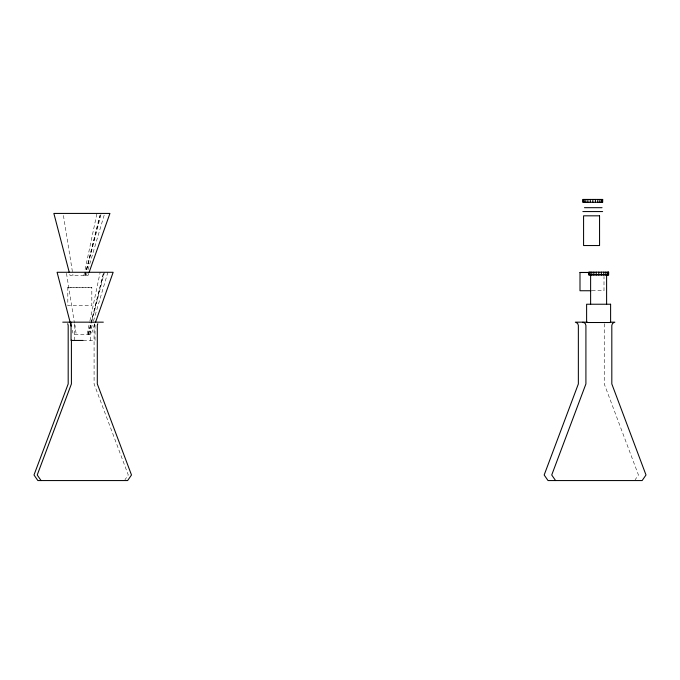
<?xml version="1.0" encoding="UTF-8"?>
<svg xmlns="http://www.w3.org/2000/svg" width="680" height="680" viewBox="0 0 680 680"><rect width="100%" height="100%" fill="white"/><g stroke="black" fill="none" stroke-linecap="round" stroke-linejoin="round"><path stroke-width="0.51" stroke-dasharray="3.4 2.55" d="M74.46 340.45L74.97 324.199M90.466 340.45L90.967 324.199M83.87 275.425L96.951 213.427M87.082 334.288L89.701 321.887M89.922 320.85L100.164 272.28M84.974 275.425L99.883 215.458M88.188 334.288L90.721 324.122M90.967 323.102L103.352 273.3M85.068 275.425L100.189 215.458M88.29 334.288L90.848 324.122M91.111 323.102L103.666 273.3M85.238 275.425L101.227 213.427M88.459 334.288L91.604 322.091M91.868 321.07L104.448 272.28M86.343 275.425L104.669 213.427M89.564 334.288L93.168 322.091M93.466 321.07L107.882 272.28M88.74 273.428L88.034 275.425L70.057 275.425L69.522 273.394M94.784 324.284L91.247 334.288L73.27 334.288L72.216 330.216M94.562 323.723L94.087 325.423L94.087 383.928L128.273 474.988L124.967 479.765M604.724 323.723L604.248 325.423L604.248 383.928L638.443 474.988L635.129 479.765M67.822 287.368L91.817 287.368M591.923 290.743L604.001 290.743L604.001 276.565M83.232 340.45L95.03 340.45L95.03 324.25M63.427 215.492L73.015 275.425M66.478 273.317L74.417 322.915M74.579 323.952L76.236 334.288M91.817 287.308L67.813 287.308L67.813 305.592L91.817 305.592L91.817 287.308"/><path stroke-width="1.02" d="M89.088 272.425L109.931 213.427L53.864 213.427L69.258 272.382M95.489 322.286L113.152 272.28L57.086 272.28L71.153 326.153M97.775 323.723L97.299 325.423L97.299 383.928L131.495 474.988L127.627 480.565L37.859 480.565L34 474.988L68.187 383.928L68.187 325.423L67.711 323.723M584.468 207.68L602.029 207.68M582.854 211.565L602.625 211.565M588.965 272.45L579.998 272.45L579.998 290.743L591.039 290.743M580.006 272.51L588.821 272.51M62.739 322.167L103.326 322.167M587.562 322.167L575.322 322.167L577.617 323.357L578.357 325.423L578.357 383.928L544.17 474.988L548.029 480.565L642.141 480.565L646 474.988L611.813 383.928L611.813 325.423L612.544 323.357L614.847 322.167L610.164 322.167M83.113 340.45L71.034 340.45L71.034 322.167M582.879 322.167L585.183 323.357L585.913 325.423L585.913 383.928L551.726 474.988L555.586 480.565M41.081 480.565L37.221 474.988L71.409 383.928L71.409 340.051M608.319 272.153L608.285 275.009M607.342 272.153L607.342 275.009M606.602 304.232L606.602 274.524L590.614 274.524L590.614 304.232M605.787 272.153L605.787 275.009M603.746 272.153L603.746 275.009M602.361 199.435L602.336 202.292M601.392 199.435L601.392 202.292M601.358 272.153L601.358 275.009M599.828 199.435L599.828 202.292M598.799 272.153L598.799 275.009M597.788 199.435L597.788 202.292M596.233 272.153L596.233 275.009M595.408 199.435L595.408 202.292M593.836 272.153L593.836 275.009M592.841 199.435L592.841 202.292M591.779 272.153L591.779 275.009M590.274 199.435L590.274 202.292M590.189 272.153L590.189 275.009M589.186 272.153L589.152 275.009M587.885 199.435L587.885 202.292M585.82 199.435L585.82 202.292M584.231 199.435L584.231 202.292M583.227 199.435L583.227 202.292M602.684 199.435L582.87 199.435L582.87 202.292L602.684 202.292L602.684 199.435M599.556 215.823L583.576 215.823L583.576 245.54L599.564 245.54L599.556 215.823M608.642 272.153L588.829 272.153L588.829 275.009L608.642 275.009L608.642 272.153M610.606 304.232L586.611 304.232L586.611 322.515L610.606 322.515L610.606 304.232"/></g></svg>
